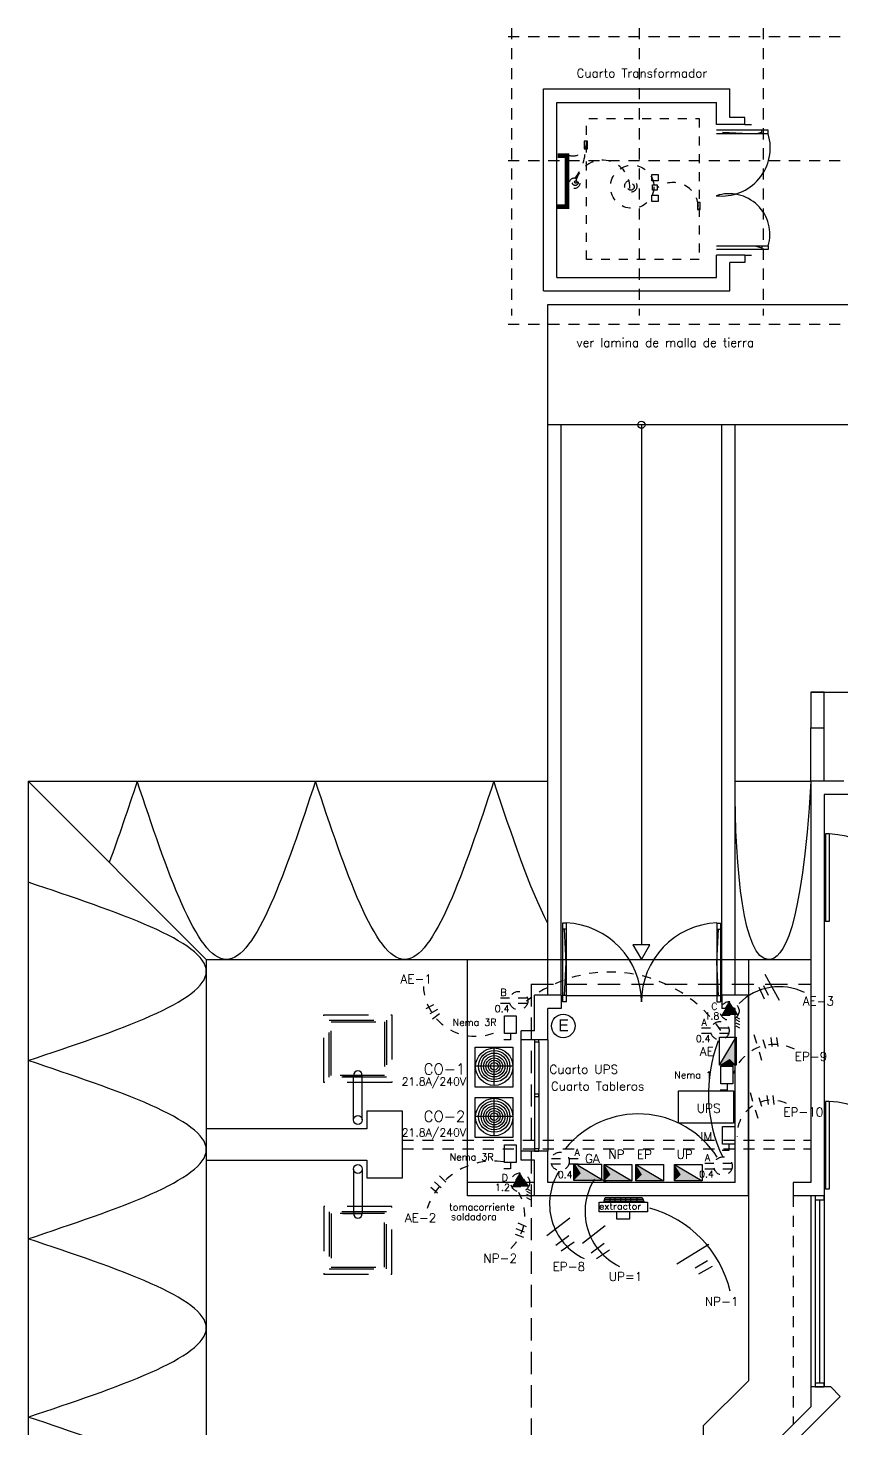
# Model space of a CAD drawing. Extents: x 622.2 to 680.8, y 643.9 to 685.6.
# Drawn here: x 622.25 to 631.38, y 669.74 to 685.46 of the extents above; entities that cross this region are included whole.
import ezdxf

# ---------------------------------------------------------------- set-up
doc = ezdxf.new("R2010")
doc.units = 0
doc.header["$LTSCALE"] = 0.5
doc.header["$MEASUREMENT"] = 0
for name, pattern in [('DASHDOTX2', [2, 1, -0.5, 0, -0.5]), ('DASHED2', [0.375, 0.25, -0.125]), ('HIDDEN', [0.375, 0.25, -0.125]), ('HIDDEN2', [0.1875, 0.125, -0.0625])]:
    doc.linetypes.add(name, pattern=pattern)
for name, color, linetype in [('AIRE', 5, 'CONTINUOUS'), ('ALUMBRADO', 6, 'CONTINUOUS'), ('columnas', 5, 'CONTINUOUS'), ('paredes', 1, 'CONTINUOUS'), ('PROYECCIONES', 6, 'HIDDEN'), ('PUERTAS', 1, 'CONTINUOUS'), ('SEÑALES', 4, 'CONTINUOUS'), ('talud', 5, 'CONTINUOUS'), ('texturas', 6, 'CONTINUOUS'), ('TOMAS', 4, 'HIDDEN2'), ('TUBERIA', 7, 'DASHDOTX2'), ('tuberia_alumbrado', 6, 'DASHED2'), ('UNIFILAR', 1, 'CONTINUOUS'), ('ventana', 1, 'CONTINUOUS'), ('ventanas', 1, 'CONTINUOUS')]:
    doc.layers.add(name, color=color, linetype=linetype)
doc.styles.add('romans', font='romans.shx')
doc.styles.add('STYLE2', font='romans.shx')

msp = doc.modelspace()

# ---------------------------------------------------------------- linework, layer by layer
at = {"layer": 'AIRE'}
for p, q in [((630.231, 674.342), (630.19, 674.364)), ((630.231, 674.311), (630.19, 674.333)), ((630.231, 674.277), (630.19, 674.299)), ((630.231, 674.24), (630.19, 674.262)), ((627.881, 672.418), (627.841, 672.44)), ((627.881, 672.387), (627.841, 672.409)), ((627.881, 672.353), (627.841, 672.375)), ((627.881, 672.317), (627.841, 672.339))]:
    msp.add_line(p, q, dxfattribs=at)
at = {"layer": 'columnas'}
msp.add_lwpolyline([(624.245, 673.111), (624.245, 672.761), (626.045, 672.761), (626.045, 672.561), (626.445, 672.561), (626.445, 673.311), (626.045, 673.311), (626.045, 673.111), (624.245, 673.111)], dxfattribs=at)
at = {"layer": 'paredes', "linetype": 'Continuous'}
for p, q in [((628.026, 684.778), (630.116, 684.778)), ((628.026, 682.8), (628.026, 684.778)), ((630.116, 684.458), (630.116, 684.778)), ((628.176, 684.628), (629.966, 684.628)), ((628.176, 682.72), (628.176, 684.628)), ((629.966, 684.378), (629.966, 684.628)), ((630.286, 684.378), (629.966, 684.378)), ((630.286, 684.458), (630.116, 684.458)), ((630.286, 684.378), (630.286, 684.458)), ((628.026, 682.512), (628.026, 682.832)), ((628.176, 682.662), (628.176, 682.912)), ((629.966, 682.662), (629.966, 682.912)), ((630.286, 682.912), (629.966, 682.912)), ((630.116, 682.512), (630.116, 682.832)), ((630.286, 682.832), (630.116, 682.832)), ((630.286, 682.912), (630.286, 682.832)), ((628.176, 682.662), (629.966, 682.662)), ((628.026, 682.512), (630.116, 682.512))]:
    msp.add_line(p, q, dxfattribs=at)
at = {"layer": 'paredes', "color": 5}
msp.add_line((631.026, 678.011), (631.176, 678.011), dxfattribs=at)
at = {"layer": 'paredes'}
for p, q in [((631.026, 677.011), (631.026, 672.511)), ((631.396, 677.011), (631.026, 677.011)), ((631.176, 676.861), (631.176, 672.361)), ((631.476, 676.861), (631.176, 676.861)), ((628.226, 674.611), (627.926, 674.611)), ((627.926, 674.211), (627.926, 674.611)), ((628.226, 674.611), (628.076, 674.611)), ((628.226, 674.611), (628.226, 674.461)), ((630.326, 674.611), (630.026, 674.611)), ((630.026, 674.611), (630.026, 674.461)), ((630.326, 672.361), (630.326, 674.611)), ((628.076, 674.111), (628.076, 674.461)), ((628.226, 674.461), (628.076, 674.461)), ((630.176, 674.461), (630.026, 674.461)), ((630.176, 672.511), (630.176, 674.461)), ((627.926, 674.211), (627.776, 674.211)), ((627.776, 674.111), (627.776, 674.211)), ((628.076, 674.111), (627.776, 674.111)), ((628.076, 672.861), (627.776, 672.861)), ((627.776, 672.761), (627.776, 672.861)), ((628.076, 672.511), (628.076, 672.861)), ((627.926, 672.761), (627.776, 672.761)), ((627.926, 672.361), (627.926, 672.761)), ((630.176, 672.511), (628.076, 672.511)), ((631.026, 672.511), (630.826, 672.511)), ((630.826, 672.511), (630.826, 672.361)), ((630.326, 672.361), (627.926, 672.361)), ((631.176, 672.361), (630.826, 672.361)), ((631.249, 670.216), (631.026, 670.216)), ((631.026, 670.216), (631.026, 669.993)), ((631.355, 670.11), (631.249, 670.216)), ((630.67, 669.425), (631.355, 670.11)), ((630.52, 669.488), (631.026, 669.993))]:
    msp.add_line(p, q, dxfattribs=at)
at = {"layer": 'paredes', "color": 1}
msp.add_line((628.281, 674.606), (629.971, 674.606), dxfattribs=at)
at = {"layer": 'paredes'}
msp.add_lwpolyline([(631.026, 677.611), (631.176, 677.611), (631.176, 678.011), (631.026, 678.011)], close=True, dxfattribs=at)
at = {"layer": 'PROYECCIONES', "color": 1, "ltscale": 2}
for q in [(627.888, 653.116), (631.026, 674.736)]:
    msp.add_line((627.888, 674.736), q, dxfattribs=at)
at = {"layer": 'PROYECCIONES'}
for p, q in [((626.445, 672.986), (631.026, 672.986)), ((626.445, 672.886), (631.026, 672.886)), ((630.826, 672.361), (630.826, 669.793))]:
    msp.add_line(p, q, dxfattribs=at)
at = {"layer": 'PUERTAS'}
for p, q in [((630.548, 684.314), (629.966, 684.314)), ((630.548, 684.274), (629.966, 684.274)), ((630.478, 684.274), (630.478, 684.314)), ((630.548, 684.274), (630.548, 684.314)), ((630.548, 683.016), (629.966, 683.016)), ((630.548, 682.976), (629.966, 682.976)), ((630.478, 683.016), (630.478, 682.976)), ((630.548, 683.016), (630.548, 682.976)), ((631.191, 676.42), (631.191, 675.436)), ((631.231, 676.42), (631.191, 676.42)), ((631.231, 676.42), (631.231, 675.436)), ((628.241, 675.421), (628.241, 674.536)), ((628.281, 675.421), (628.241, 675.421)), ((628.281, 675.421), (628.281, 674.536)), ((629.971, 675.421), (629.971, 674.536)), ((629.971, 675.421), (630.011, 675.421)), ((630.011, 675.421), (630.011, 674.536)), ((631.231, 675.436), (631.191, 675.436)), ((628.281, 675.351), (628.241, 675.351)), ((629.971, 675.351), (630.011, 675.351)), ((628.281, 674.606), (628.241, 674.606)), ((629.971, 674.606), (630.011, 674.606)), ((628.281, 674.536), (628.241, 674.536)), ((629.971, 674.536), (630.011, 674.536)), ((631.231, 673.42), (631.191, 673.42)), ((631.191, 673.42), (631.191, 672.436)), ((631.231, 673.42), (631.231, 672.436)), ((631.231, 672.436), (631.191, 672.436))]:
    msp.add_line(p, q, dxfattribs=at)
at = {"layer": 'PUERTAS', "color": 6}
for p, q in [((630.036, 684.294), (630.409, 684.274)), ((630.409, 684.274), (630.478, 684.294)), ((630.409, 683.016), (630.478, 682.996)), ((628.281, 674.979), (628.261, 675.351)), ((629.971, 674.979), (629.991, 675.351)), ((628.261, 674.606), (628.281, 674.979)), ((629.991, 674.606), (629.971, 674.979))]:
    msp.add_line(p, q, dxfattribs=at)
at = {"layer": 'PUERTAS'}
for centre, radius, start, end in [((630.03, 684.118), 0.541, 263.182, 16.8106), ((630.109, 683.145), 0.458, 343.62, 108.1963), ((631.192, 675.437), 0.984, 359.9736, 87.7351), ((628.239, 674.536), 0.887, 0.0448, 87.3062), ((630.013, 674.536), 0.887, 92.6938, 179.9552), ((631.192, 672.437), 0.984, 359.9736, 87.7351)]:
    msp.add_arc(centre, radius, start, end, dxfattribs=at)
at = {"layer": 'SEÑALES', "color": 6}
msp.add_circle((628.249, 674.266), 0.132, dxfattribs=at)
at = {"layer": 'talud', "color": 1, "linetype": 'Continuous'}
for p, q in [((630.286, 684.378), (630.359, 684.378)), ((630.286, 682.912), (630.359, 682.912))]:
    msp.add_line(p, q, dxfattribs=at)
at = {"layer": 'talud'}
for p, q in [((631.026, 677.011), (631.026, 677.611)), ((631.176, 677.011), (631.176, 677.611)), ((622.245, 677.011), (628.076, 677.011)), ((624.245, 675.011), (622.245, 677.011)), ((622.245, 677.011), (622.245, 649.878)), ((630.176, 677.011), (631.026, 677.011)), ((624.245, 675.011), (628.076, 675.011)), ((624.245, 675.011), (624.245, 651.878)), ((630.176, 675.011), (631.026, 675.011))]:
    msp.add_line(p, q, dxfattribs=at)
at = {"layer": 'texturas', "color": 1}
for p, q in [((628.076, 674.611), (628.076, 682.361)), ((628.076, 682.361), (637.036, 682.361)), ((637.036, 681.011), (628.076, 681.011)), ((628.226, 674.611), (628.226, 681.011)), ((629.126, 681.011), (629.126, 675.175)), ((630.026, 674.611), (630.026, 681.011)), ((630.176, 674.611), (630.176, 681.011)), ((627.176, 672.361), (627.176, 675.011)), ((628.076, 675.011), (630.176, 675.011)), ((630.326, 675.011), (630.326, 670.283)), ((627.776, 672.861), (627.776, 674.111)), ((628.076, 674.111), (628.076, 672.861)), ((627.926, 672.511), (627.176, 672.511)), ((627.926, 672.361), (627.176, 672.361)), ((629.82, 669.778), (630.326, 670.283)), ((629.82, 669.778), (629.82, 657.59))]:
    msp.add_line(p, q, dxfattribs=at)
at = {"layer": 'texturas', "linetype": 'Continuous'}
msp.add_line((631.176, 678.011), (637.036, 678.011), dxfattribs=at)
at = {"layer": 'texturas', "color": 1}
msp.add_lwpolyline([(629.126, 675.011), (629.221, 675.175), (629.031, 675.175)], close=True, dxfattribs=at)
msp.add_circle((629.126, 681.011), 0.04, dxfattribs=at)
at = {"layer": 'texturas'}
for points in [[(623.47, 677.011), (623.366, 676.697), (623.261, 676.383), (623.156, 676.1)], [(628.076, 675.417), (627.874, 675.8), (627.672, 676.406), (627.47, 677.011)]]:
    msp.add_open_spline(points, degree=3, dxfattribs=at)
for points in [[(625.47, 677.011), (624.47, 675.011), (623.47, 677.011)], [(627.47, 677.011), (626.47, 675.011), (625.47, 677.011)], [(622.245, 673.878), (624.245, 674.878), (622.245, 675.878)], [(622.245, 671.878), (624.245, 672.878), (622.245, 673.878)], [(622.245, 669.878), (624.245, 670.878), (622.245, 671.878)], [(622.245, 667.878), (624.245, 668.878), (622.245, 669.878)]]:
    msp.add_spline(points, degree=3, dxfattribs=at)
msp.add_open_spline([(631.026, 677.011), (630.927, 675.32), (630.322, 674.456), (630.176, 676.011), (630.176, 677.011)], degree=3, knots=[0.993455, 0.993455, 0.993455, 0.993455, 2.236068, 4.472136, 4.472136, 4.472136, 4.472136], dxfattribs=at)
at = {"layer": 'TOMAS', "color": 3}
for p, q in [((628.508, 682.864), (628.508, 684.445)), ((628.534, 684.445), (629.773, 684.445)), ((629.773, 684.445), (629.773, 682.864)), ((629.773, 682.864), (628.508, 682.864))]:
    msp.add_line(p, q, dxfattribs=at)
at = {"layer": 'TOMAS', "linetype": 'Continuous'}
for p, q in [((630.511, 674.847), (630.672, 674.557)), ((630.442, 674.702), (630.504, 674.572)), ((630.496, 674.718), (630.549, 674.611)), ((628.323, 672.108), (628.066, 671.912)), ((628.72, 672.022), (628.463, 671.826)), ((628.311, 671.912), (628.164, 671.802)), ((628.372, 671.839), (628.225, 671.741)), ((628.708, 671.826), (628.561, 671.716)), ((629.88, 671.813), (629.523, 671.593)), ((628.769, 671.752), (628.622, 671.655)), ((629.868, 671.631), (629.73, 671.55)), ((629.918, 671.568), (629.767, 671.481))]:
    msp.add_line(p, q, dxfattribs=at)
at = {"layer": 'TOMAS'}
for p, q in [((626.795, 674.502), (626.662, 674.435)), ((626.837, 674.452), (626.687, 674.361)), ((626.862, 674.402), (626.737, 674.311)), ((630.388, 674.169), (630.487, 673.838)), ((630.576, 674.136), (630.598, 673.982)), ((630.642, 674.136), (630.664, 673.971)), ((630.487, 674.114), (630.532, 673.971)), ((630.344, 673.518), (630.443, 673.187)), ((630.443, 673.463), (630.487, 673.319)), ((630.532, 673.485), (630.554, 673.33)), ((630.598, 673.485), (630.62, 673.319)), ((626.862, 672.583), (626.995, 672.45)), ((626.762, 672.459), (626.87, 672.367)), ((626.804, 672.517), (626.92, 672.417)), ((627.709, 671.929), (627.828, 671.89)), ((627.717, 671.993), (627.844, 671.945)), ((627.741, 672.056), (627.867, 672.001))]:
    msp.add_line(p, q, dxfattribs=at)
at = {"layer": 'TOMAS', "color": 4}
for p, q in [((627.845, 674.578), (627.526, 674.578)), ((627.845, 674.517), (627.526, 674.517)), ((630.115, 674.54), (630.022, 674.387)), ((630.209, 674.387), (630.115, 674.54)), ((630.022, 674.387), (630.209, 674.387)), ((630.101, 674.241), (629.783, 674.241)), ((630.101, 674.18), (629.783, 674.18)), ((628.118, 672.78), (628.437, 672.78)), ((628.118, 672.719), (628.437, 672.719)), ((630.138, 672.722), (629.819, 672.722)), ((627.765, 672.616), (627.672, 672.463)), ((627.859, 672.463), (627.765, 672.616)), ((630.138, 672.661), (629.819, 672.661)), ((627.672, 672.463), (627.859, 672.463))]:
    msp.add_line(p, q, dxfattribs=at)
at = {"layer": 'TOMAS'}
for points in [[(628.482, 684.108), (628.52, 684.108), (628.52, 684.191), (628.482, 684.191)], [(629.243, 683.818), (629.312, 683.818), (629.312, 683.749), (629.243, 683.749)], [(629.243, 683.586), (629.312, 683.586), (629.312, 683.517), (629.243, 683.517)], [(629.251, 683.704), (629.304, 683.704), (629.304, 683.643), (629.251, 683.643)], [(629.756, 683.426), (629.784, 683.426), (629.784, 683.505), (629.756, 683.505)]]:
    msp.add_lwpolyline(points, close=True, dxfattribs=at)
at = {"layer": 'TOMAS', "const_width": 0.05}
msp.add_lwpolyline([(628.185, 684.03), (628.291, 684.03), (628.291, 683.458), (628.166, 683.458)], dxfattribs=at)
at = {"layer": 'TOMAS'}
for centre, radius in [((629.022, 683.681), 0.243), ((628.376, 683.721), 0.0592), ((628.383, 683.728), 0.0329), ((628.39, 683.734), 0.0132), ((629.006, 683.688), 0.0683), ((629.006, 683.681), 0.0382)]:
    msp.add_circle(centre, radius, dxfattribs=at)
at = {"layer": 'TOMAS', "color": 4}
for centre, radius in [((627.749, 674.55), 0.103), ((630.115, 674.434), 0.106), ((630.006, 674.213), 0.103), ((628.214, 672.747), 0.103), ((630.042, 672.694), 0.103), ((627.765, 672.511), 0.106)]:
    msp.add_circle(centre, radius, dxfattribs=at)
at = {"layer": 'TOMAS', "color": 3}
for centre, radius, start, end in [((628.357, 684.181), 0.154, 255.0031, 5.0313), ((628, 684.096), 0.496, 319.1675, 1.2939), ((629.479, 683.441), 0.287, 3.481, 127.416)]:
    msp.add_arc(centre, radius, start, end, dxfattribs=at)
at = {"layer": 'TOMAS', "color": 1}
msp.add_arc((628.689, 683.672), 0.307, 358.1572, 166.9904, dxfattribs=at)
at = {"layer": 'TOMAS'}
for centre, radius, start, end in [((628.773, 673.364), 1.507, 34.3008, 128.4921), ((627.266, 674.737), 0.587, 182.6943, 298.2082), ((630.616, 673.574), 0.485, 62.3704, 161.5219), ((630.587, 673.046), 0.388, 64.7604, 183.6323), ((627.462, 671.967), 0.782, 81.5442, 161.323), ((627.305, 672.139), 0.513, 314.0879, 30.047)]:
    msp.add_arc(centre, radius, start, end, dxfattribs=at)
at = {"layer": 'TOMAS', "linetype": 'Continuous'}
for centre, radius, start, end in [((630.673, 674.069), 0.637, 63.7492, 135.1676), ((631.531, 673.504), 1.654, 158.9196, 205.4584), ((629.09, 672.229), 1.05, 32.494, 140.9208), ((628.776, 672.27), 0.681, 147.6735, 244.4196), ((629.174, 672.183), 0.681, 147.6735, 244.4196), ((628.888, 670.995), 1.269, 13.548, 74.907), ((631.102, 671.867), 3.026, 264.4396, 324.1529)]:
    msp.add_arc(centre, radius, start, end, dxfattribs=at)
at = {"layer": 'TOMAS', "color": 4}
for points in [[(630.022, 674.387), (630.115, 674.54), (630.209, 674.387)], [(627.672, 672.463), (627.765, 672.616), (627.859, 672.463)]]:
    msp.add_solid(points, dxfattribs=at)
at = {"layer": 'TUBERIA', "color": 1}
for p, q in [((625.778, 673.711), (625.995, 673.711)), ((625.895, 673.211), (625.895, 673.711)), ((625.995, 673.211), (625.995, 673.711)), ((625.895, 672.661), (625.895, 672.161)), ((625.995, 672.661), (625.995, 672.161)), ((625.778, 672.161), (625.995, 672.161))]:
    msp.add_line(p, q, dxfattribs=at)
for points in [[(626.325, 673.631), (625.565, 673.631), (625.565, 674.391), (626.325, 674.391)], [(626.265, 673.691), (625.625, 673.691), (625.625, 674.331), (626.265, 674.331)], [(626.245, 673.711), (625.645, 673.711), (625.645, 674.311), (626.245, 674.311)], [(626.325, 672.241), (625.565, 672.241), (625.565, 671.481), (626.325, 671.481)], [(626.265, 672.181), (625.625, 672.181), (625.625, 671.541), (626.265, 671.541)], [(626.245, 672.161), (625.645, 672.161), (625.645, 671.561), (626.245, 671.561)]]:
    msp.add_lwpolyline(points, close=True, dxfattribs=at)
at = {"layer": 'TUBERIA', "color": 1, "linetype": 'Continuous'}
for centre in [(625.945, 673.211), (625.945, 672.661)]:
    msp.add_circle(centre, 0.05, dxfattribs=at)
for centre, start, end in [((625.945, 673.711), 0, 180), ((625.945, 672.161), 180, 0)]:
    msp.add_arc(centre, 0.05, start, end, dxfattribs=at)
at = {"layer": 'tuberia_alumbrado', "color": 110}
for p, q in [((627.67, 685.462), (627.67, 682.237)), ((629.1, 685.462), (629.1, 682.237)), ((630.491, 685.462), (630.491, 682.237)), ((627.631, 685.365), (637.197, 685.365)), ((627.631, 683.975), (637.197, 683.975)), ((627.631, 682.14), (637.197, 682.14))]:
    msp.add_line(p, q, dxfattribs=at)
at = {"layer": 'UNIFILAR', "color": 3}
for p, q in [((627.659, 674.183), (627.659, 674.112)), ((627.475, 673.601), (627.475, 674.023)), ((627.659, 674.112), (627.581, 674.112)), ((627.678, 673.814), (627.257, 673.814)), ((630.086, 673.547), (630.008, 673.547)), ((630.086, 673.618), (630.086, 673.547)), ((627.475, 673.036), (627.475, 673.457)), ((627.678, 673.249), (627.257, 673.249)), ((630.108, 672.868), (630.03, 672.868)), ((630.108, 672.939), (630.108, 672.868)), ((627.659, 672.733), (627.659, 672.662)), ((627.659, 672.662), (627.581, 672.662))]:
    msp.add_line(p, q, dxfattribs=at)
at = {"layer": 'UNIFILAR', "color": 1}
for p, q in [((630.003, 673.827), (630.187, 674.139)), ((629.062, 672.712), (629.373, 672.528))]:
    msp.add_line(p, q, dxfattribs=at)
at = {"layer": 'UNIFILAR', "color": 5}
msp.add_line((628.708, 672.712), (629.019, 672.528), dxfattribs=at)
at = {"layer": 'UNIFILAR', "color": 6}
msp.add_line((629.496, 672.712), (629.808, 672.528), dxfattribs=at)
at = {"layer": 'UNIFILAR', "color": 4}
msp.add_line((628.414, 672.703), (628.725, 672.519), dxfattribs=at)
at = {"layer": 'UNIFILAR'}
for p, q in [((628.65, 672.181), (628.65, 672.29)), ((628.656, 672.29), (629.195, 672.29)), ((628.704, 672.29), (628.718, 672.341)), ((628.709, 672.305), (629.146, 672.305)), ((628.712, 672.321), (629.141, 672.321)), ((628.718, 672.341), (629.133, 672.341)), ((628.77, 672.341), (628.77, 672.289)), ((628.828, 672.34), (628.828, 672.289)), ((628.89, 672.34), (628.89, 672.291)), ((628.947, 672.341), (628.947, 672.29)), ((629.004, 672.34), (629.004, 672.29)), ((629.076, 672.341), (629.076, 672.291)), ((629.133, 672.341), (629.155, 672.289)), ((629.195, 672.29), (629.195, 672.181)), ((629.195, 672.181), (628.65, 672.181)), ((628.847, 672.182), (628.847, 672.103)), ((628.847, 672.103), (628.995, 672.103)), ((628.995, 672.103), (628.995, 672.182))]:
    msp.add_line(p, q, dxfattribs=at)
at = {"layer": 'UNIFILAR', "color": 3}
for points in [[(627.722, 674.183), (627.588, 674.183), (627.588, 674.381), (627.722, 674.381)], [(627.683, 674.028), (627.683, 673.58), (627.262, 673.58), (627.262, 674.028)], [(630.15, 673.618), (630.016, 673.618), (630.016, 673.815), (630.15, 673.815)], [(627.683, 673.463), (627.683, 673.015), (627.262, 673.015), (627.262, 673.463)], [(630.172, 672.939), (630.037, 672.939), (630.037, 673.137), (630.172, 673.137)], [(627.722, 672.733), (627.588, 672.733), (627.588, 672.931), (627.722, 672.931)]]:
    msp.add_lwpolyline(points, close=True, dxfattribs=at)
at = {"layer": 'UNIFILAR', "color": 1}
for points in [[(630.187, 673.827), (630.003, 673.827), (630.003, 674.139), (630.187, 674.139)], [(630.157, 673.538), (630.157, 673.175), (629.543, 673.175), (629.543, 673.538)], [(629.062, 672.528), (629.062, 672.712), (629.373, 672.712), (629.373, 672.528)]]:
    msp.add_lwpolyline(points, close=True, dxfattribs=at)
at = {"layer": 'UNIFILAR', "color": 6}
for points in [[(628.367, 672.531), (628.367, 672.715), (628.678, 672.715), (628.678, 672.531)], [(629.496, 672.528), (629.496, 672.712), (629.808, 672.712), (629.808, 672.528)]]:
    msp.add_lwpolyline(points, close=True, dxfattribs=at)
at = {"layer": 'UNIFILAR', "color": 5}
msp.add_lwpolyline([(628.708, 672.528), (628.708, 672.712), (629.019, 672.712), (629.019, 672.528)], close=True, dxfattribs=at)
at = {"layer": 'UNIFILAR', "color": 3}
for centre in [(627.475, 673.809), (627.475, 673.244)]:
    msp.add_circle(centre, 0.21, dxfattribs=at)
at = {"layer": 'UNIFILAR', "color": 6}
for centre, radius in [((627.475, 673.814), 0.176), ((627.475, 673.814), 0.148), ((627.475, 673.814), 0.12), ((627.475, 673.814), 0.0934), ((627.475, 673.814), 0.0681), ((627.475, 673.814), 0.0429), ((627.475, 673.249), 0.176), ((627.475, 673.249), 0.148), ((627.475, 673.249), 0.12), ((627.475, 673.249), 0.0934), ((627.475, 673.249), 0.0681), ((627.475, 673.249), 0.0429)]:
    msp.add_circle(centre, radius, dxfattribs=at)
at = {"layer": 'UNIFILAR', "color": 1}
for points in [[(630.187, 674.139), (630.003, 673.827), (630.117, 673.897)], [(630.187, 673.827), (630.187, 674.139), (630.117, 673.897)], [(630.003, 673.827), (630.187, 673.827), (630.117, 673.897)], [(629.373, 672.528), (629.062, 672.712), (629.132, 672.598)], [(629.062, 672.712), (629.062, 672.528), (629.132, 672.598)], [(629.062, 672.528), (629.373, 672.528), (629.132, 672.598)]]:
    msp.add_solid(points, dxfattribs=at)
at = {"layer": 'UNIFILAR', "color": 4}
for points in [[(628.687, 672.542), (628.375, 672.726), (628.445, 672.613)], [(628.375, 672.726), (628.375, 672.542), (628.445, 672.613)], [(628.375, 672.542), (628.687, 672.542), (628.445, 672.613)]]:
    msp.add_solid(points, dxfattribs=at)
at = {"layer": 'UNIFILAR', "color": 5}
for points in [[(629.019, 672.528), (628.708, 672.712), (628.778, 672.598)], [(628.708, 672.712), (628.708, 672.528), (628.778, 672.598)], [(628.708, 672.528), (629.019, 672.528), (628.778, 672.598)]]:
    msp.add_solid(points, dxfattribs=at)
at = {"layer": 'UNIFILAR', "color": 6}
for points in [[(629.808, 672.528), (629.496, 672.712), (629.567, 672.598)], [(629.496, 672.712), (629.496, 672.528), (629.567, 672.598)], [(629.496, 672.528), (629.808, 672.528), (629.567, 672.598)]]:
    msp.add_solid(points, dxfattribs=at)
at = {"layer": 'ventana', "color": 1}
for p, q in [((627.926, 674.086), (627.926, 672.886)), ((627.976, 674.086), (627.976, 672.886))]:
    msp.add_line(p, q, dxfattribs=at)
for points in [[(627.976, 674.086), (627.976, 674.111), (627.926, 674.111), (627.926, 674.086)], [(627.976, 673.474), (627.976, 673.499), (627.926, 673.499), (627.926, 673.474)], [(627.976, 672.861), (627.976, 672.886), (627.926, 672.886), (627.926, 672.861)]]:
    msp.add_lwpolyline(points, close=True, dxfattribs=at)
at = {"layer": 'ventanas'}
for p, q in [((631.026, 672.361), (631.026, 670.216)), ((631.076, 672.361), (631.076, 670.216)), ((631.126, 670.26), (631.126, 672.317)), ((631.176, 672.361), (631.176, 670.216))]:
    msp.add_line(p, q, dxfattribs=at)
for points in [[(631.176, 672.317), (631.176, 672.361), (631.076, 672.361), (631.076, 672.317)], [(631.176, 670.216), (631.176, 670.26), (631.076, 670.26), (631.076, 670.216)]]:
    msp.add_lwpolyline(points, close=True, dxfattribs=at)

# ---------------------------------------------------------------- texts
at = {"layer": 'ALUMBRADO', "color": 3, "style": 'romans'}
for s, height, p in [('Cuarto Transformador', 0.09865, (628.398, 684.906)), ('ver lamina de malla de tierra', 0.09865, (628.398, 681.883)), ('AE-1', 0.0987, (626.424, 674.744)), ('AE-3', 0.0987, (630.935, 674.496)), ('Nema 3R', 0.0789, (627.007, 674.266)), ('EP-9', 0.0987, (630.846, 673.874)), ('Cuarto UPS', 0.0987, (628.094, 673.73)), ('Nema 1', 0.0789, (629.493, 673.675)), ('Cuarto Tableros', 0.09865, (628.11, 673.541)), ('EP-10', 0.0987, (630.718, 673.251)), ('IM', 0.0987, (629.787, 672.977)), ('UP', 0.0987, (629.52, 672.776)), ('Nema 3R', 0.0789, (626.974, 672.756)), ('GA', 0.0987, (628.493, 672.729)), ('AE-2', 0.0987, (626.473, 672.064)), ('NP-2', 0.0987, (627.354, 671.61)), ('EP-8', 0.0987, (628.13, 671.517)), ('UP=1', 0.0987, (628.76, 671.405)), ('NP-1', 0.0987, (629.837, 671.125))]:
    msp.add_text(s, height=height, dxfattribs=at).set_placement(p)
at = {"layer": 'ALUMBRADO', "color": 1, "style": 'romans'}
for s, p in [('AE', (629.78, 673.931)), ('UPS', (629.747, 673.293)), ('EP', (629.075, 672.776))]:
    msp.add_text(s, height=0.0987, dxfattribs=at).set_placement(p)
at = {"layer": 'ALUMBRADO', "color": 5, "style": 'romans'}
msp.add_text('NP', height=0.0987, dxfattribs=at).set_placement((628.754, 672.776))
at = {"layer": 'SEÑALES'}
msp.add_text('E', height=0.133, dxfattribs=at).set_placement((628.193, 674.207))
at = {"layer": 'TOMAS', "color": 3, "style": 'romans'}
for s, height, p in [('B', 0.077, (627.544, 674.605)), ('0.4', 0.077, (627.48, 674.421)), ('C', 0.0789, (629.908, 674.447)), ('A', 0.077, (629.8, 674.268)), ('1.8', 0.0789, (629.832, 674.338)), ('0.4', 0.077, (629.736, 674.084)), ('A', 0.077, (628.376, 672.81)), ('A', 0.077, (629.837, 672.749)), ('D', 0.0789, (627.558, 672.524)), ('0.4', 0.077, (628.188, 672.56)), ('0.4', 0.077, (629.773, 672.565)), ('1.2', 0.0789, (627.482, 672.415)), ('tomacorriente', 0.07892, (626.969, 672.195)), ('soldadora', 0.0789, (626.99, 672.087))]:
    msp.add_text(s, height=height, dxfattribs=at).set_placement(p)
at = {"layer": 'UNIFILAR', "color": 3, "style": 'STYLE2'}
for s, height, p in [('CO-1', 0.1224, (626.683, 673.721)), ('21.8A/240V', 0.0897, (626.436, 673.598)), ('CO-2', 0.1224, (626.683, 673.191)), ('21.8A/240V', 0.0897, (626.436, 673.026))]:
    msp.add_text(s, height=height, dxfattribs=at).set_placement(p)
at = {"layer": 'UNIFILAR', "style": 'romans'}
msp.add_text('extractor', height=0.0782, dxfattribs=at).set_placement((628.65, 672.205))

doc.saveas('drawing.dxf')
